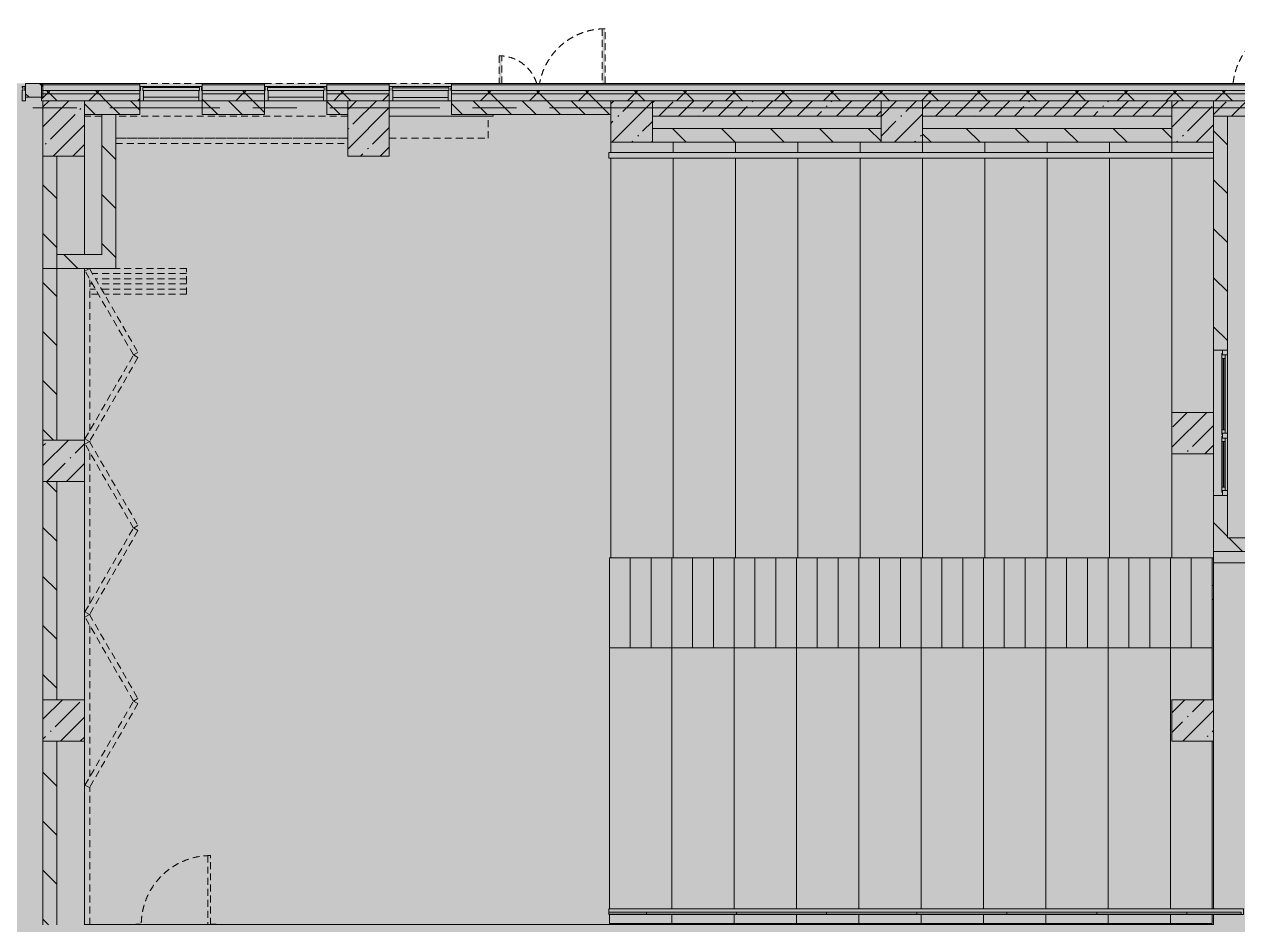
# Model space of a CAD drawing. Header units: millimetres. Extents: x -2911 to 191903, y -8553 to 29000.
# Drawn here: x 73360 to 90880, y 15201 to 28205 of the extents above; entities that cross this region are included whole.
import ezdxf

# ---------------------------------------------------------------- set-up
doc = ezdxf.new("R2010")
doc.units = ezdxf.units.MM
doc.linetypes.add('200_ШТРИХ__ш1_п0_6_', pattern=[160, 100, -60])
doc.linetypes.add('Осевая', pattern=[3175, 635, -476.25, 1587.5, -476.25])
doc.layers.add('A-DETL-GENF-3', color=7, linetype='Continuous', lineweight=9, true_color=0xc0c0c0, transparency=0.4)
for name, color, linetype, lineweight in [('A-DETL-MBND', 7, '200_ШТРИХ__ш1_п0_6_', 9), ('A-GLAZ-CURT-2', 7, 'Continuous', 5), ('A-WALL-4', 7, 'Continuous', 5), ('I-WALL-3', 7, 'Continuous', 5), ('S-COLS-2', 7, 'Continuous', 5), ('Оси', 7, 'Continuous', 9), ('Оси-2', 7, 'Осевая', 9)]:
    doc.layers.add(name, color=color, linetype=linetype, lineweight=lineweight)
for name, color, linetype, lineweight, true_color in [('A-FLOR-2', 7, 'Continuous', 5, 0xb7b7b7), ('A-GLAZ-2', 7, 'Continuous', 5, 0x737373), ('A-GLAZ-CURT-1', 7, 'Continuous', 5, 0x737373), ('A-GLAZ-CWMG-2', 7, 'Continuous', 5, 0x737373), ('A-WALL-5', 7, 'Continuous', 9, 0x737373), ('A-WALL-6', 7, 'Continuous', 5, 0x737373), ('A-WALL-PATT-1', 7, 'Continuous', 5, 0x787878), ('I-WALL-4', 7, 'Continuous', 5, 0x737373), ('S-COLS-1', 7, 'Continuous', 5, 0x737373), ('S-STRS-3', 7, 'Continuous', 5, 0x737373)]:
    doc.layers.add(name, color=color, linetype=linetype, lineweight=lineweight, true_color=true_color)
pattern_1 = [(45, (59919.87, 0), (-353.5534, 353.5534), []), (135, (59919.87, 0), (-353.5534, -353.5534), [])]
pattern_2 = [(135, (59919.87, 0), (-176.7767, -176.7767), [])]
pattern_3 = [(135, (59919.87, 0), (-353.5534, -353.5534), [])]

# ---------------------------------------------------------------- blocks, each defined once
blk = doc.blocks.new('BSC_Колонна _Прямоугольная - 600х800-24078684-2_5_1_птичка')
at = {"layer": 'S-COLS-2'}
h = blk.add_hatch(dxfattribs=at)
h.set_pattern_fill('FP_75', color=256, style=0, pattern_type=2)
h.set_pattern_definition([(45, (-14010, -26700), (-285.123, 285.123), []), (45, (-13724.88, -26700), (-285.123, 285.123), [504.031, -100.806, 16.764, -84.042])])
h.paths.add_polyline_path([(300, -400), (300, 400), (-300, 400), (-300, -400)])
at = {"layer": 'S-COLS-1'}
for p, q in [((300, 400), (-300, 400)), ((-300, 400), (-300, -400)), ((300, -400), (300, 400)), ((-300, -400), (300, -400))]:
    blk.add_line(p, q, dxfattribs=at)
blk = doc.blocks.new('BSC_Колонна _Прямоугольная - 600х600-23295697-2_5_1_птичка')
at = {"layer": 'S-COLS-2'}
h = blk.add_hatch(dxfattribs=at)
h.set_pattern_fill('FP_78', color=256, style=0, pattern_type=2)
h.set_pattern_definition([(45, (-14010, -18150), (-285.123, 285.123), []), (45, (-13724.88, -18150), (-285.123, 285.123), [504.031, -100.806, 16.764, -84.042])])
h.paths.add_polyline_path([(-300, -300), (300, -300), (300, 300), (-300, 300), (-300, -26)])
at = {"layer": 'S-COLS-1'}
for p, q in [((300, 300), (-300, 300)), ((-300, 300), (-300, -300)), ((300, -300), (300, 300)), ((-300, -300), (300, -300))]:
    blk.add_line(p, q, dxfattribs=at)
blk = doc.blocks.new('BSC_Колонна _Прямоугольная - 600х600-V53-2_5_1_птичка')
at = {"layer": 'S-COLS-2'}
h = blk.add_hatch(dxfattribs=at)
h.set_pattern_fill('FP_79', color=256, style=0, pattern_type=2)
h.set_pattern_definition([(45, (-14010, -21900), (-285.123, 285.123), []), (45, (-13724.88, -21900), (-285.123, 285.123), [504.031, -100.806, 16.764, -84.042])])
h.paths.add_polyline_path([(-300, -300), (300, -300), (300, 300), (-300, 300)])
at = {"layer": 'S-COLS-1'}
for p, q in [((300, 300), (-300, 300)), ((-300, 300), (-300, -300)), ((300, -300), (300, 300)), ((-300, -300), (300, -300))]:
    blk.add_line(p, q, dxfattribs=at)
blk = doc.blocks.new('BSC_Колонна _Прямоугольная - 600х600-V55-2_5_1_птичка')
at = {"layer": 'S-COLS-2'}
h = blk.add_hatch(dxfattribs=at)
h.set_pattern_fill('FP_81', color=256, style=0, pattern_type=2)
h.set_pattern_definition([(45, (-26110, -26800), (-285.123, 285.123), []), (45, (-25824.88, -26800), (-285.123, 285.123), [504.031, -100.806, 16.764, -84.042])])
h.paths.add_polyline_path([(-300, -300), (300, -300), (300, 300), (-300, 300)])
at = {"layer": 'S-COLS-1'}
for p, q in [((300, 300), (-300, 300)), ((-300, 300), (-300, -300)), ((300, -300), (300, 300)), ((-300, -300), (300, -300))]:
    blk.add_line(p, q, dxfattribs=at)
blk = doc.blocks.new('Прямоугольный импост - Импост структурный с накладкой - 190мм-22856075-2_5_1_птичка')
at = {"layer": 'A-GLAZ-CWMG-2'}
for p, q in [((0, 190), (-50, 190)), ((-50, 190), (-50, 40)), ((0, 40), (0, 190)), ((-50, 40), (-40, 40)), ((-40, 0), (-50, 0)), ((-50, 0), (-50, -17)), ((-40, 40), (-40, 0)), ((-10, 0), (-10, 40)), ((-10, 40), (0, 40)), ((0, 0), (-10, 0)), ((0, -17), (0, 0)), ((-50, -17), (0, -17))]:
    blk.add_line(p, q, dxfattribs=at)
blk = doc.blocks.new('Прямоугольный импост - Импост структурный с накладкой - 190мм-V59-2_5_1_птичка')
at = {"layer": 'A-GLAZ-CWMG-2'}
for p, q in [((0, 190), (-50, 190)), ((-50, 190), (-50, 40)), ((0, 40), (0, 188)), ((-50, 40), (-40, 40)), ((-40, 0), (-50, 0)), ((-50, 0), (-50, -17)), ((-40, 40), (-40, 0)), ((-10, 0), (-10, 40)), ((-10, 40), (0, 40)), ((0, 0), (-10, 0)), ((0, -17), (0, 0)), ((-50, -17), (0, -17))]:
    blk.add_line(p, q, dxfattribs=at)
blk = doc.blocks.new('Прямоугольный импост - Импост структурный с накладкой - 190мм-22856073-2_5_1_птичка')
at = {"layer": 'A-GLAZ-CWMG-2'}
for p, q in [((-50, 40), (-50, 190)), ((-50, 190), (0, 190)), ((0, 190), (0, 40)), ((-40, 40), (-50, 40)), ((-50, -17), (-50, 0)), ((-50, 0), (-40, 0)), ((-40, 0), (-40, 40)), ((-10, 40), (-10, 0)), ((0, 40), (-10, 40)), ((-10, 0), (0, 0)), ((0, 0), (0, -17)), ((0, -17), (-50, -17))]:
    blk.add_line(p, q, dxfattribs=at)
blk = doc.blocks.new('Системная панель - Стекло - 40мм-V76-2_5_1_птичка')
at = {"layer": 'A-GLAZ-CURT-2'}
h = blk.add_hatch(dxfattribs=at)
h.set_pattern_fill('FP_109', color=256, style=0, pattern_type=2)
h.set_pattern_definition([(45, (-17860.3, -26790), (-1414.21, 1414.21), [1000, -3000]), (45, (-18860.3, -27290), (-1414.21, 1414.21), [3000, -1000]), (45, (-16860.3, -27790), (-1414.21, 1414.21), [1000, -3000])])
h.paths.add_polyline_path([(-410, -40), (410, -40), (410, 0), (-410, 0)])
at = {"layer": 'A-GLAZ-CURT-1'}
for p, q in [((410, 0), (-410, 0)), ((-410, 0), (-410, -40)), ((-410, -40), (410, -40)), ((410, -40), (410, 0))]:
    blk.add_line(p, q, dxfattribs=at)
blk = doc.blocks.new('Системная панель - Стекло - 40мм-V77-2_5_1_птичка')
at = {"layer": 'A-GLAZ-CURT-1'}
for p, q in [((410, 0), (-410, 0)), ((-410, 0), (-410, -40)), ((-410, -40), (410, -40)), ((410, -40), (410, 0))]:
    blk.add_line(p, q, dxfattribs=at)
blk = doc.blocks.new('BSC_Колонна _Прямоугольная - 600х600-V88-2_5_1_птичка')
at = {"layer": 'S-COLS-2'}
h = blk.add_hatch(dxfattribs=at)
h.set_pattern_fill('FP_118', color=256, style=0, pattern_type=2)
h.set_pattern_definition([(45, (-30310, -26800), (-285.123, 285.123), []), (45, (-30024.88, -26800), (-285.123, 285.123), [504.031, -100.806, 16.764, -84.042])])
h.paths.add_polyline_path([(-300, -300), (300, -300), (300, 300), (-300, 300)])
at = {"layer": 'S-COLS-1'}
for p, q in [((300, 300), (-300, 300)), ((-300, 300), (-300, -300)), ((300, -300), (300, 300)), ((-300, -300), (300, -300))]:
    blk.add_line(p, q, dxfattribs=at)
blk = doc.blocks.new('Прямоугольный импост - Импост структурный с накладкой - 160мм Темный-33186089-2_5_1_птичка')
at = {"layer": 'A-GLAZ-CWMG-2'}
for p, q in [((16960, 27307), (17760, 27307)), ((16960, 27150), (17760, 27150))]:
    blk.add_line(p, q, dxfattribs=at)
blk = doc.blocks.new('110_Дверь_СКБ_1Ст_Внутренняя1 - Д-13 1100x2100h_кладовая-33288301-2_5_1_птичка')
at = {"layer": 'A-DETL-MBND'}
for points in [[(512, 113), (512, 1110), (472, 1110), (472, 113)], [(592, 113), (592, 118), (522, 113)]]:
    blk.add_hatch(color=256, dxfattribs=at).paths.add_polyline_path(points)
for p, q in [((472, 1110), (472, 113)), ((512, 1110), (472, 1110)), ((512, 113), (512, 1110)), ((-498, 118), (-568, 118)), ((592, 118), (522, 118))]:
    blk.add_line(p, q, dxfattribs=at)
blk.add_arc((512, 110), 1000, 90, 179.8021, dxfattribs=at)
blk = doc.blocks.new('DOR__перегородка__Прямоугольная - ТП-2_ Вн_ДПГ_9480х4200h_2-23998078-2_5_1_птичка')
at = {"layer": 'A-DETL-MBND'}
for p, q in [((3, -75), (1987, -75)), ((1982, -72), (2019, -7)), ((3194, -772), (1982, -72)), ((2019, -7), (3231, -707)), ((2137, -75), (4324, -75)), ((3230, -707), (4443, -7)), ((4480, -72), (3268, -772)), ((4443, -7), (4480, -72)), ((4474, -75), (4487, -75)), ((4481, -72), (4518, -7)), ((5693, -772), (4481, -72)), ((4518, -7), (5731, -707)), ((4637, -75), (6824, -75)), ((5730, -707), (6942, -7)), ((6980, -72), (5767, -772)), ((6942, -7), (6980, -72)), ((6974, -75), (6985, -75)), ((6979, -72), (7017, -7)), ((8192, -772), (6979, -72)), ((7017, -7), (8229, -707)), ((7135, -75), (9323, -75)), ((8229, -707), (9441, -7)), ((9479, -72), (8267, -772)), ((9105, -201), (9105, -75)), ((9180, -158), (9180, -75)), ((9255, -114), (9255, -75)), ((9330, -1474), (9330, -158)), ((9405, -1474), (9405, -114)), ((9441, -7), (9479, -72)), ((9473, -75), (9480, -75)), ((9105, -1474), (9105, -288)), ((9180, -1474), (9180, -244)), ((9255, -1474), (9255, -201)), ((9480, -1474), (9480, -450)), ((3231, -707), (3194, -772)), ((3268, -772), (3230, -707)), ((5731, -707), (5693, -772)), ((5767, -772), (5730, -707)), ((8229, -707), (8192, -772)), ((8267, -772), (8229, -707)), ((9105, -1474), (9480, -1474))]:
    blk.add_line(p, q, dxfattribs=at)
blk = doc.blocks.new('BSC_Колонна _Прямоугольная - 600х600-V107-2_5_1_птичка')
at = {"layer": 'S-COLS-2'}
h = blk.add_hatch(dxfattribs=at)
h.set_pattern_fill('FP_131', color=256, style=0, pattern_type=2)
h.set_pattern_definition([(45, (-22210, -26800), (-285.123, 285.123), []), (45, (-21924.88, -26800), (-285.123, 285.123), [504.031, -100.806, 16.764, -84.042])])
h.paths.add_polyline_path([(-300, -300), (300, -300), (300, 300), (-300, 300)])
at = {"layer": 'S-COLS-1'}
for p, q in [((300, 300), (-300, 300)), ((-300, 300), (-300, -300)), ((300, -300), (300, 300)), ((-300, -300), (300, -300))]:
    blk.add_line(p, q, dxfattribs=at)
blk = doc.blocks.new('Перекрытия 3 - Перекрытия 4-20977624-2_5_1_птичка')
at = {"layer": 'S-STRS-3'}
for p, q in [((21910, 26500), (21910, 26351)), ((22810, 26351), (22810, 26500)), ((23710, 26351), (23710, 26500)), ((24610, 26351), (24610, 26500)), ((25510, 26351), (25510, 26500)), ((26410, 26351), (26410, 26500)), ((27310, 26351), (27310, 26500)), ((28210, 26351), (28210, 26500)), ((29110, 26351), (29110, 26500)), ((30010, 26351), (30010, 26500)), ((21910, 26270), (21910, 20500)), ((22810, 20500), (22810, 26270)), ((23710, 20500), (23710, 26270)), ((24610, 20500), (24610, 26270)), ((25510, 20500), (25510, 26270)), ((26410, 20500), (26410, 26270)), ((27310, 20500), (27310, 26270)), ((28210, 20500), (28210, 26270)), ((29110, 20500), (29110, 26270)), ((30010, 22600), (30010, 26270)), ((30010, 20500), (30010, 22000)), ((22490, 20500), (21910, 20500)), ((23390, 20500), (22810, 20500)), ((24290, 20500), (23710, 20500)), ((25190, 20500), (24610, 20500)), ((26090, 20500), (25510, 20500)), ((26990, 20500), (26410, 20500)), ((27890, 20500), (27310, 20500)), ((28790, 20500), (28210, 20500)), ((29690, 20500), (29110, 20500)), ((30610, 20500), (30010, 20500))]:
    blk.add_line(p, q, dxfattribs=at)
blk = doc.blocks.new('110_Дверь_СКБ_1Ст_Наружная - ДН-2д_л__ Дверь из подвала ЛК _900 мм в свету_ 3300 фрамуга метал-22954314-2_5_1_птичка')
at = {"layer": 'A-DETL-MBND'}
blk.add_hatch(color=256, dxfattribs=at).paths.add_polyline_path([(489.5, 115), (489.5, 970), (449.5, 970), (449.5, 115)])
for p, q in [((489.5, 970), (449.5, 970)), ((449.5, 970), (449.5, 115)), ((489.5, 115), (489.5, 970))]:
    blk.add_line(p, q, dxfattribs=at)
blk.add_arc((489.5, 30), 940, 90, 174.73278, dxfattribs=at)
blk = doc.blocks.new('120_Окно_СКБ_2Ст - 120_Окно_СКБ_2Ст 2100х1800 _мал створка справа_-24235684-2_5_1_птичка')
at = {"layer": 'A-GLAZ-2'}
for p, q in [((-1050, 30), (-1050, 100)), ((-1050, 100), (-980, 100)), ((1050, 100), (-1050, 100)), ((-980, 30), (-1050, 30)), ((-1050, 30), (-1000, 30)), ((-980, 30), (-1000, 30)), ((-1000, 30), (-1000, 20)), ((-1000, 20), (170, 20)), ((170, 20), (-1000, 20)), ((-980, 100), (-980, 30)), ((150, 70), (-980, 70)), ((-980, 70), (-980, 30)), ((-930, 20), (-930, 70)), ((-930, 50), (100, 50)), ((100, 40), (-930, 40)), ((100, 20), (100, 70)), ((150, 30), (150, 100)), ((150, 100), (220, 100)), ((150, 30), (150, 70)), ((220, 30), (150, 30)), ((170, 30), (150, 30)), ((170, 30), (200, 30)), ((170, 20), (170, 30)), ((220, 30), (200, 30)), ((200, 30), (200, 20)), ((200, 20), (1000, 20)), ((1000, 20), (200, 20)), ((220, 100), (220, 30)), ((980, 70), (220, 70)), ((220, 70), (220, 30)), ((270, 20), (270, 70)), ((270, 50), (930, 50)), ((930, 40), (270, 40)), ((930, 20), (930, 70)), ((980, 30), (980, 100)), ((980, 100), (1050, 100)), ((980, 30), (980, 70)), ((1050, 30), (980, 30)), ((1000, 30), (980, 30)), ((1000, 30), (1050, 30)), ((1000, 20), (1000, 30)), ((1050, 100), (1050, 30))]:
    blk.add_line(p, q, dxfattribs=at)
blk = doc.blocks.new('BSC_Колонна _Прямоугольная - 600х800-V152-2_5_1_птичка')
at = {"layer": 'S-COLS-2'}
h = blk.add_hatch(dxfattribs=at)
h.set_pattern_fill('FP_173', color=256, style=0, pattern_type=2)
h.set_pattern_definition([(45, (-18410.26, -26700), (-285.123, 285.123), []), (45, (-18125.13, -26700), (-285.123, 285.123), [504.031, -100.806, 16.764, -84.042])])
h.paths.add_polyline_path([(-300, -400), (300, -400), (300, 400), (-300, 400)])
at = {"layer": 'S-COLS-1'}
for p, q in [((300, 400), (-300, 400)), ((-300, 400), (-300, -400)), ((300, -400), (300, 400)), ((-300, -400), (300, -400))]:
    blk.add_line(p, q, dxfattribs=at)
blk = doc.blocks.new('110_Дверь_СКБ_2Ст_Наружная - ДН-1_л_ Двухстворчатая 1450 х3300 _h_ в свету с верхним остеклением-23567691-2_5_1_птичка')
at = {"layer": 'A-DETL-MBND'}
for points in [[(784.5, 125), (784.5, 915), (744.5, 915), (744.5, 125)], [(-705.5, 125), (-705.5, 525), (-745.5, 525), (-745.5, 125)]]:
    blk.add_hatch(color=256, dxfattribs=at).paths.add_polyline_path(points)
for p, q in [((784.5, 915), (744.5, 915)), ((744.5, 915), (744.5, 125)), ((784.5, 125), (784.5, 915)), ((-745.5, 525), (-745.5, 125)), ((-705.5, 525), (-745.5, 525)), ((-705.5, 125), (-705.5, 525))]:
    blk.add_line(p, q, dxfattribs=at)
for centre, radius, start, end in [((784.5, -45), 960, 90, 169.73704), ((-745.5, -45), 570, 17.53545, 90)]:
    blk.add_arc(centre, radius, start, end, dxfattribs=at)
blk = doc.blocks.new('Системная панель - Стекло - 40мм-V165-2_5_1_птичка')
at = {"layer": 'A-GLAZ-CURT-1'}
for p, q in [((410, 0), (-410, 0)), ((-410, 0), (-410, -40)), ((-410, -40), (410, -40)), ((410, -40), (410, 0))]:
    blk.add_line(p, q, dxfattribs=at)
blk = doc.blocks.new('Перекрытия 2 - Перекрытия 4-32990152-2_5_1_птичка')
at = {"layer": 'S-STRS-3'}
for p, q in [((21910, 19180), (22510, 19180)), ((21910, 19180), (21910, 15411)), ((22810, 19180), (23410, 19180)), ((22810, 15411), (22810, 19180)), ((23710, 19180), (24310, 19180)), ((23710, 15411), (23710, 19180)), ((24610, 19180), (25210, 19180)), ((24610, 15411), (24610, 19180)), ((25510, 19180), (26110, 19180)), ((25510, 15411), (25510, 19180)), ((26410, 19180), (27010, 19180)), ((26410, 15411), (26410, 19180)), ((27310, 19180), (27910, 19180)), ((27310, 15411), (27310, 19180)), ((28210, 19180), (28810, 19180)), ((28210, 15411), (28210, 19180)), ((29110, 19180), (29710, 19180)), ((29110, 15411), (29110, 19180)), ((30010, 19180), (30610, 19180)), ((30010, 15411), (30010, 19180)), ((30610, 18430), (30610, 19180)), ((30610, 15411), (30610, 17830)), ((21910, 15330), (21910, 15200)), ((22810, 15200), (22810, 15330)), ((23710, 15200), (23710, 15330)), ((24610, 15200), (24610, 15330)), ((25510, 15200), (25510, 15330)), ((26410, 15200), (26410, 15330)), ((27310, 15200), (27310, 15330)), ((28210, 15200), (28210, 15330)), ((29110, 15200), (29110, 15330)), ((30010, 15200), (30010, 15330)), ((30610, 15200), (30610, 15330)), ((22810, 15200), (21910, 15200)), ((23710, 15200), (22810, 15200)), ((24610, 15200), (23710, 15200)), ((25510, 15200), (24610, 15200)), ((26410, 15200), (25510, 15200)), ((27310, 15200), (26410, 15200)), ((28210, 15200), (27310, 15200)), ((29110, 15200), (28210, 15200)), ((30010, 15200), (29110, 15200)), ((30610, 15200), (30010, 15200))]:
    blk.add_line(p, q, dxfattribs=at)
blk = doc.blocks.new('Стены наклон_ амфитеатр - Стены наклон_ амфитеатр-32992696-2_5_1_птичка')
at = {"layer": 'A-WALL-PATT-1'}
h = blk.add_hatch(dxfattribs=at)
h.set_pattern_fill('FP_194', color=256, style=0, pattern_type=2)
h.set_pattern_definition([(0, (26444.5, 15393.4), (0, 246.1), []), (90, (26444.5, 15393.4), (-1300, 8e-14), [])])
h.paths.add_polyline_path([(31010, 15354), (31010, 15381), (21879, 15381), (21879, 15354), (30993, 15354)])
at = {"layer": 'A-WALL-6'}
for p, q in [((31041, 15431), (21879, 15431)), ((21879, 15431), (21879, 15381)), ((31041, 15350), (31041, 15431)), ((21879, 15381), (31010, 15381)), ((21879, 15354), (21879, 15381)), ((21879, 15350), (21879, 15354)), ((31010, 15354), (21879, 15354)), ((31010, 15350), (21879, 15350)), ((31010, 15381), (31010, 15350)), ((31010, 15350), (31041, 15350))]:
    blk.add_line(p, q, dxfattribs=at)
blk = doc.blocks.new('Стены наклон_ амфитеатр1 - Стены наклон_ амфитеатр-33007412-2_5_1_птичка')
at = {"layer": 'A-WALL-6'}
for p, q in [((21879, 26351), (21879, 26270)), ((30610, 26351), (21879, 26351)), ((30610, 26270), (30610, 26351)), ((21879, 26270), (30610, 26270))]:
    blk.add_line(p, q, dxfattribs=at)
blk = doc.blocks.new('Зашивка приборов отопления12 - Зашивка приборов отопления-33278990-2_5_1_птичка')
at = {"layer": 'A-DETL-MBND'}
for p, q in [((37640, 23400), (34290, 23400)), ((34290, 23079), (37640, 23079)), ((37640, 23079), (34290, 23079)), ((34290, 23004), (37640, 23004))]:
    blk.add_line(p, q, dxfattribs=at)
blk = doc.blocks.new('Зашивка приборов отопления13 - Зашивка приборов отопления-33279120-2_5_1_птичка')
at = {"layer": 'A-DETL-MBND'}
for p, q in [((20136, 26880), (18710, 26880)), ((20136, 26560), (20136, 26880)), ((18710, 26560), (20136, 26560))]:
    blk.add_line(p, q, dxfattribs=at)
blk = doc.blocks.new('BSC_Колонна _Прямоугольная - 600х600-V206-2_5_1_птичка')
at = {"layer": 'S-COLS-2'}
h = blk.add_hatch(dxfattribs=at)
h.set_pattern_fill('FP_195', color=256, style=0, pattern_type=2)
h.set_pattern_definition([(45, (-30310, -18150), (-285.123, 285.123), []), (45, (-30024.88, -18150), (-285.123, 285.123), [504.031, -100.806, 16.764, -84.042])])
h.paths.add_polyline_path([(-300, -300), (300, -300), (300, 300), (-300, 300)])
at = {"layer": 'S-COLS-1'}
for p, q in [((300, 300), (-300, 300)), ((-300, 300), (-300, -300)), ((300, -300), (300, 300)), ((-300, -300), (300, -300))]:
    blk.add_line(p, q, dxfattribs=at)
blk = doc.blocks.new('BSC_Колонна _Прямоугольная - 600х600-V207-2_5_1_птичка')
at = {"layer": 'S-COLS-2'}
h = blk.add_hatch(dxfattribs=at)
h.set_pattern_fill('FP_196', color=256, style=0, pattern_type=2)
h.set_pattern_definition([(45, (-30310, -22300), (-285.123, 285.123), []), (45, (-30024.88, -22300), (-285.123, 285.123), [504.031, -100.806, 16.764, -84.042])])
h.paths.add_polyline_path([(-300, -300), (300, -300), (300, 300), (-300, 300)])
at = {"layer": 'S-COLS-1'}
for p, q in [((300, 300), (-300, 300)), ((-300, 300), (-300, -300)), ((300, -300), (300, 300)), ((-300, -300), (300, -300))]:
    blk.add_line(p, q, dxfattribs=at)

msp = doc.modelspace()

# ---------------------------------------------------------------- hatches: boundary and pattern name
at = {"layer": 'A-DETL-GENF-3'}
msp.add_hatch(color=256, dxfattribs=at).paths.add_polyline_path([(93094.9, -280), (98679.9, -280), (98679.9, 23777.7), (93779.9, 23777.7), (93779.9, 27350), (63771.9, 27350), (63771.9, 15358), (59651.9, 15358), (59651.9, -280), (92167.4, -280)])
at = {"layer": 'A-WALL-4'}
h = msp.add_hatch(dxfattribs=at)
h.set_pattern_fill('FP_86', color=256, style=0, pattern_type=2)
h.set_pattern_definition(pattern_2)
h.paths.add_polyline_path([(73617, 27150), (73629.9, 27150), (73629.9, 27350), (73380.1, 27350), (73380.1, 27150)])
h.paths.add_polyline_path([(63979.9, 27150), (64029.9, 27150), (64029.9, 27350), (63979.9, 27350), (63979.9, 27325.2)])
h = msp.add_hatch(dxfattribs=at)
h.set_pattern_fill('FP_76', color=256, style=0, pattern_type=2)
h.set_pattern_definition(pattern_1)
h.paths.add_polyline_path([(93629.9, 27200), (93629.9, 27250), (79530.1, 27250), (79530.1, 27200), (93558.7, 27200)])
h.paths.add_polyline_path([(75930.1, 27200), (76830.1, 27200), (76830.1, 27250), (75930.1, 27250)])
h.paths.add_polyline_path([(74544.5, 27200), (75030.1, 27200), (75030.1, 27250), (73608.9, 27250), (73608.9, 27200), (73617, 27200)])
h.paths.add_polyline_path([(77730.1, 27200), (78630.1, 27200), (78630.1, 27250), (77730.1, 27250)])
h = msp.add_hatch(dxfattribs=at)
h.set_pattern_fill('FP_76', color=256, style=0, pattern_type=2)
h.set_pattern_definition(pattern_1)
h.paths.add_polyline_path([(93094.9, 27100), (93529.9, 27100), (93529.9, 27200), (79530.1, 27200), (79530.1, 27100), (92167.4, 27100)])
h.paths.add_polyline_path([(74229.9, 27100), (75030.1, 27100), (75030.1, 27200), (73608.9, 27200), (73608.9, 27100), (73629.9, 27100)])
h.paths.add_polyline_path([(75930.1, 27100), (76830.1, 27100), (76830.1, 27200), (75930.1, 27200)])
h.paths.add_polyline_path([(78030.1, 27100), (78630.1, 27100), (78630.1, 27200), (77730.1, 27200), (77730.1, 27100)])
h = msp.add_hatch(dxfattribs=at)
h.set_pattern_fill('FP_86', color=256, style=0, pattern_type=2)
h.set_pattern_definition(pattern_2)
h.paths.add_polyline_path([(81037.1, 26900), (81829.9, 26900), (81829.9, 27100), (79530.1, 27100), (79530.1, 26900)])
h.paths.add_polyline_path([(74229.9, 26900), (75030.1, 26900), (75030.1, 27100), (74229.9, 27100), (74229.9, 26987.7)])
h.paths.add_polyline_path([(77730.1, 26900), (78030.1, 26900), (78030.1, 27100), (77730.1, 27100)])
h.paths.add_polyline_path([(75930.1, 26900), (76830.1, 26900), (76830.1, 27100), (75930.1, 27100)])
at = {"layer": 'I-WALL-3'}
h = msp.add_hatch(dxfattribs=at)
h.set_pattern_fill('FP_84', color=256, style=0, pattern_type=2)
h.set_pattern_definition([(45, (59919.87, 0), (-285.123, 285.123), []), (45, (60205, 0), (-285.123, 285.123), [504.031, -100.806, 16.764, -84.042])])
h.paths.add_polyline_path([(92929.9, 26880), (92929.9, 27100), (90529.9, 27100), (90529.9, 26880), (92167.4, 26880)])
h.paths.add_polyline_path([(89929.9, 26880), (89929.9, 27100), (86329.9, 27100), (86329.9, 26880)])
h.paths.add_polyline_path([(85729.9, 26880), (85729.9, 27100), (82429.9, 27100), (82429.9, 26880), (82892.2, 26880)])
h = msp.add_hatch(dxfattribs=at)
h.set_pattern_fill('FP_87', color=256, style=0, pattern_type=2)
h.set_pattern_definition(pattern_3)
h.paths.add_polyline_path([(74679.9, 24680), (74679.9, 26900), (74479.9, 26900), (74479.9, 24680)])
h = msp.add_hatch(dxfattribs=at)
h.set_pattern_fill('FP_87', color=256, style=0, pattern_type=2)
h.set_pattern_definition(pattern_3)
h.paths.add_polyline_path([(90729.9, 20790), (90729.9, 21400), (90529.9, 21400), (90529.9, 20790)])
h.paths.add_polyline_path([(90729.9, 23500), (90729.9, 26880), (90529.9, 26880), (90529.9, 23500)])
h = msp.add_hatch(dxfattribs=at)
h.set_pattern_fill('FP_87', color=256, style=0, pattern_type=2)
h.set_pattern_definition(pattern_3)
h.paths.add_polyline_path([(85729.9, 26500), (85729.9, 26700), (82429.9, 26700), (82429.9, 26500), (82892.2, 26500)])
h = msp.add_hatch(dxfattribs=at)
h.set_pattern_fill('FP_87', color=256, style=0, pattern_type=2)
h.set_pattern_definition(pattern_3)
h.paths.add_polyline_path([(89929.9, 26500), (89929.9, 26700), (86329.9, 26700), (86329.9, 26500)])
h = msp.add_hatch(dxfattribs=at)
h.set_pattern_fill('FP_87', color=256, style=0, pattern_type=2)
h.set_pattern_definition(pattern_3)
h.paths.add_polyline_path([(73830.1, 24680), (73830.1, 26300), (73630.1, 26300), (73630.1, 24680)])
h = msp.add_hatch(dxfattribs=at)
h.set_pattern_fill('FP_87', color=256, style=0, pattern_type=2)
h.set_pattern_definition(pattern_3)
h.paths.add_polyline_path([(73630.1, 15200), (73830.1, 15200), (73830.1, 17850), (73630.1, 17850), (73630.1, 15848.6)])
h.paths.add_polyline_path([(73630.1, 18450), (73830.1, 18450), (73830.1, 21600), (73630.1, 21600), (73630.1, 20476.2)])
h.paths.add_polyline_path([(73630.1, 22200), (73830.1, 22200), (73830.1, 26300), (73630.1, 26300), (73630.1, 25103.8)])
h = msp.add_hatch(dxfattribs=at)
h.set_pattern_fill('FP_87', color=256, style=0, pattern_type=2)
h.set_pattern_definition(pattern_3)
h.paths.add_polyline_path([(74479.9, 24680), (74479.9, 24880), (73830.1, 24880), (73830.1, 24680)])
h = msp.add_hatch(dxfattribs=at)
h.set_pattern_fill('FP_87', color=256, style=0, pattern_type=2)
h.set_pattern_definition(pattern_3)
h.paths.add_polyline_path([(93329.9, 20590), (93329.9, 20790), (90529.9, 20790), (90529.9, 20590), (92167.4, 20590)])

# ---------------------------------------------------------------- linework, layer by layer
at = {"layer": 'A-DETL-MBND'}
for p, q in [((75030.1, 27350), (75930.1, 27350)), ((76830.1, 27350), (77730.1, 27350)), ((78630.1, 27350), (79530.1, 27350)), ((75080.1, 27100), (75880.1, 27100)), ((75880.1, 27100), (75080.1, 27100)), ((76880.1, 27100), (77680.1, 27100)), ((77680.1, 27100), (76880.1, 27100)), ((78679.7, 27100), (79480.2, 27100)), ((79480.2, 27100), (78679.7, 27100)), ((74479.9, 26880), (74229.9, 26880)), ((78030.1, 26880), (74679.9, 26880)), ((80129.9, 26880), (78630.1, 26880)), ((80129.9, 26900), (80129.9, 26880)), ((90509.9, 20100), (90529.9, 20100)), ((90529.9, 19900), (90509.9, 19900)), ((88479.9, 15203), (88479.9, 15220)), ((88679.9, 15220), (88679.9, 15203))]:
    msp.add_line(p, q, dxfattribs=at)
at = {"layer": 'A-FLOR-2'}
for p, q in [((74230.1, 24880), (74230.1, 26500)), ((74230.1, 15200), (74230.1, 24680)), ((90529.9, 20590), (90529.9, 18450)), ((93179.9, 20429), (90529.9, 20429)), ((90529.9, 17850), (90529.9, 15430.8)), ((90529.9, 15350), (90529.9, 15200)), ((90529.9, 15203.4), (74229.9, 15203.4))]:
    msp.add_line(p, q, dxfattribs=at)
at = {"layer": 'A-WALL-5'}
for p, q in [((75030.1, 27330), (73608.9, 27330)), ((75030.1, 27250), (73608.9, 27250)), ((75030.1, 27200), (73608.9, 27200)), ((76830.1, 27330), (75930.1, 27330)), ((76830.1, 27250), (75930.1, 27250)), ((76830.1, 27200), (75930.1, 27200)), ((78630.1, 27330), (77730.1, 27330)), ((78630.1, 27250), (77730.1, 27250)), ((78630.1, 27200), (77730.1, 27200)), ((93759.9, 27330), (79530.1, 27330)), ((93679.9, 27250), (79530.1, 27250)), ((93629.9, 27200), (79530.1, 27200)), ((75030.1, 27100), (74229.9, 27100)), ((76830.1, 27100), (75930.1, 27100)), ((78030.1, 27100), (77730.1, 27100)), ((81829.9, 27100), (79530.1, 27100)), ((85729.9, 27100), (82429.9, 27100)), ((89929.9, 27100), (86329.9, 27100)), ((92929.9, 27100), (90529.9, 27100)), ((74679.9, 26900), (74479.9, 26900)), ((90729.9, 26880), (90529.9, 26880))]:
    msp.add_line(p, q, dxfattribs=at)
at = {"layer": 'A-WALL-6'}
for p, q in [((75030.1, 27350), (73380.1, 27350)), ((73380.1, 27350), (73380.1, 27150)), ((73608.9, 27350), (73608.9, 27100)), ((73629.9, 27150), (73629.9, 27350)), ((75030.1, 27100), (75030.1, 27350)), ((76830.1, 27350), (75930.1, 27350)), ((75930.1, 27350), (75930.1, 27100)), ((76830.1, 27100), (76830.1, 27350)), ((78630.1, 27350), (77730.1, 27350)), ((77730.1, 27350), (77730.1, 27100)), ((78630.1, 27100), (78630.1, 27350)), ((93779.9, 27350), (79530.1, 27350)), ((79530.1, 27350), (79530.1, 27100)), ((73380.1, 27150), (73629.9, 27150)), ((73608.9, 27100), (73629.9, 27100)), ((74229.9, 27100), (75030.1, 27100)), ((75030.1, 26900), (75030.1, 27100)), ((75930.1, 27100), (76830.1, 27100)), ((75930.1, 27100), (75930.1, 26900)), ((76830.1, 26900), (76830.1, 27100)), ((77730.1, 27100), (78030.1, 27100)), ((77730.1, 27100), (77730.1, 26900)), ((79530.1, 27100), (81829.9, 27100)), ((79530.1, 27100), (79530.1, 26900)), ((82429.9, 27100), (85729.9, 27100)), ((86329.9, 27100), (89929.9, 27100)), ((90529.9, 27100), (93529.9, 27100)), ((74229.9, 26900), (74479.9, 26900)), ((74679.9, 26900), (75030.1, 26900)), ((75930.1, 26900), (76830.1, 26900)), ((77730.1, 26900), (78030.1, 26900)), ((79530.1, 26900), (81829.9, 26900))]:
    msp.add_line(p, q, dxfattribs=at)
at = {"layer": 'I-WALL-4'}
for p, q in [((74479.9, 26900), (74479.9, 24880)), ((74679.9, 24680), (74679.9, 26900)), ((82429.9, 26880), (85729.9, 26880)), ((86329.9, 26880), (89929.9, 26880)), ((90729.9, 26880), (92929.9, 26880)), ((90729.9, 20790), (90729.9, 26880)), ((85729.9, 26700), (82429.9, 26700)), ((89929.9, 26700), (86329.9, 26700)), ((82429.9, 26500), (85729.9, 26500)), ((86329.9, 26500), (89929.9, 26500)), ((90529.9, 26500), (90529.9, 22600)), ((73630.1, 26300), (73630.1, 22200)), ((73830.1, 22200), (73830.1, 26300)), ((74479.9, 24880), (73830.1, 24880)), ((73630.1, 24680), (74679.9, 24680)), ((90529.9, 23500), (90729.9, 23500)), ((90529.9, 22000), (90529.9, 20590)), ((73630.1, 21600), (73630.1, 18450)), ((73830.1, 18450), (73830.1, 21600)), ((90729.9, 21400), (90529.9, 21400)), ((93329.9, 20790), (90729.9, 20790)), ((90529.9, 20590), (93329.9, 20590)), ((73630.1, 17850), (73630.1, 15200)), ((73830.1, 15200), (73830.1, 17850))]:
    msp.add_line(p, q, dxfattribs=at)
at = {"layer": 'S-STRS-3'}
for p, q in [((81809.9, 20500), (81809.9, 19200)), ((81809.9, 20500), (81829.9, 20500)), ((81809.9, 20500), (81809.9, 19200)), ((82109.9, 20500), (82109.9, 19200)), ((82109.9, 20500), (82109.9, 19200)), ((82409.9, 20500), (82709.9, 20500)), ((82409.9, 20500), (82409.9, 19200)), ((82409.9, 20500), (82409.9, 19200)), ((82709.9, 20500), (82729.9, 20500)), ((82709.9, 20500), (82709.9, 19200)), ((82709.9, 20500), (82709.9, 19200)), ((83009.9, 20500), (83009.9, 19200)), ((83009.9, 20500), (83009.9, 19200)), ((83309.9, 20500), (83609.9, 20500)), ((83309.9, 20500), (83309.9, 19200)), ((83309.9, 20500), (83309.9, 19200)), ((83609.9, 20500), (83629.9, 20500)), ((83609.9, 20500), (83609.9, 19200)), ((83609.9, 20500), (83609.9, 19200)), ((83909.9, 20500), (83909.9, 19200)), ((83909.9, 20500), (83909.9, 19200)), ((84209.9, 20500), (84509.9, 20500)), ((84209.9, 20500), (84209.9, 19200)), ((84209.9, 20500), (84209.9, 19200)), ((84509.9, 20500), (84529.9, 20500)), ((84509.9, 20500), (84509.9, 19200)), ((84509.9, 20500), (84509.9, 19200)), ((84809.9, 20500), (84809.9, 19200)), ((84809.9, 20500), (84809.9, 19200)), ((85109.9, 20500), (85409.9, 20500)), ((85109.9, 20500), (85109.9, 19200)), ((85109.9, 20500), (85109.9, 19200)), ((85409.9, 20500), (85429.9, 20500)), ((85409.9, 20500), (85409.9, 19200)), ((85409.9, 20500), (85409.9, 19200)), ((85709.9, 20500), (85709.9, 19200)), ((85709.9, 20500), (85709.9, 19200)), ((86009.9, 20500), (86309.9, 20500)), ((86009.9, 20500), (86009.9, 19200)), ((86009.9, 20500), (86009.9, 19200)), ((86309.9, 20500), (86329.9, 20500)), ((86309.9, 20500), (86309.9, 19200)), ((86309.9, 20500), (86309.9, 19200)), ((86609.9, 20500), (86609.9, 19200)), ((86609.9, 20500), (86609.9, 19200)), ((86909.9, 20500), (87209.9, 20500)), ((86909.9, 20500), (86909.9, 19200)), ((86909.9, 20500), (86909.9, 19200)), ((87209.9, 20500), (87229.9, 20500)), ((87209.9, 20500), (87209.9, 19200)), ((87209.9, 20500), (87209.9, 19200)), ((87509.9, 20500), (87509.9, 19200)), ((87509.9, 20500), (87509.9, 19200)), ((87809.9, 20500), (88109.9, 20500)), ((87809.9, 20500), (87809.9, 19200)), ((87809.9, 20500), (87809.9, 19200)), ((88109.9, 20500), (88129.9, 20500)), ((88109.9, 20500), (88109.9, 19200)), ((88109.9, 20500), (88109.9, 19200)), ((88409.9, 20500), (88409.9, 19200)), ((88409.9, 20500), (88409.9, 19200)), ((88709.9, 20500), (89009.9, 20500)), ((88709.9, 20500), (88709.9, 19200)), ((88709.9, 20500), (88709.9, 19200)), ((89009.9, 20500), (89029.9, 20500)), ((89009.9, 20500), (89009.9, 19200)), ((89009.9, 20500), (89009.9, 19200)), ((89309.9, 20500), (89309.9, 19200)), ((89309.9, 20500), (89309.9, 19200)), ((89609.9, 20500), (89909.9, 20500)), ((89609.9, 20500), (89609.9, 19200)), ((89609.9, 20500), (89609.9, 19200)), ((89909.9, 20500), (89929.9, 20500)), ((89909.9, 20500), (89909.9, 19200)), ((89909.9, 20500), (89909.9, 19200)), ((90209.9, 20500), (90209.9, 19200)), ((90209.9, 20500), (90209.9, 19200)), ((90509.9, 20500), (90509.9, 19200)), ((82409.9, 19200), (82709.9, 19200)), ((83309.9, 19200), (83609.9, 19200)), ((84209.9, 19200), (84509.9, 19200)), ((85109.9, 19200), (85409.9, 19200)), ((86009.9, 19200), (86309.9, 19200)), ((86909.9, 19200), (87209.9, 19200)), ((87809.9, 19200), (88109.9, 19200)), ((88709.9, 19200), (89009.9, 19200)), ((89609.9, 19200), (89909.9, 19200))]:
    msp.add_line(p, q, dxfattribs=at)
at = {"layer": 'Оси'}
msp.add_line((81279.9, 27000), (93779.9, 27000), dxfattribs=at)
at = {"layer": 'Оси-2'}
msp.add_line((70308.9, 27000), (81279.9, 27000), dxfattribs=at)

# ---------------------------------------------------------------- block references
at = {"layer": 'A-DETL-MBND'}
for name, p in [('110_Дверь_СКБ_2Ст_Наружная - ДН-1_л_ Двухстворчатая 1450 х3300 _h_ в свету с верхним остеклением-23567691-2_5_1_птичка', (80960.4, 27225)), ('110_Дверь_СКБ_1Ст_Наружная - ДН-2д_л__ Дверь из подвала ЛК _900 мм в свету_ 3300 фрамуга метал-22954314-2_5_1_птичка', (91260.4, 27235)), ('Зашивка приборов отопления12 - Зашивка приборов отопления-33278990-2_5_1_птичка', (40390.1, 3480)), ('Зашивка приборов отопления13 - Зашивка приборов отопления-33279120-2_5_1_птичка', (59919.9, 0)), ('110_Дверь_СКБ_1Ст_Внутренняя1 - Д-13 1100x2100h_кладовая-33288301-2_5_1_птичка', (75537.4, 15090))]:
    msp.add_blockref(name, p, dxfattribs=at)
at = {"layer": 'A-DETL-MBND', "rotation": 90.00000000000044}
msp.add_blockref('DOR__перегородка__Прямоугольная - ТП-2_ Вн_ДПГ_9480х4200h_2-23998078-2_5_1_птичка', (74229.9, 15200), dxfattribs=at)
at = {"layer": 'A-GLAZ-2', "rotation": 269.9999999999999}
msp.add_blockref('120_Окно_СКБ_2Ст - 120_Окно_СКБ_2Ст 2100х1800 _мал створка справа_-24235684-2_5_1_птичка', (90629.9, 22450), dxfattribs=at)
at = {"layer": 'A-GLAZ-CURT-1'}
for name, p in [('Системная панель - Стекло - 40мм-V165-2_5_1_птичка', (75480.1, 27290)), ('Системная панель - Стекло - 40мм-V76-2_5_1_птичка', (77280.1, 27290)), ('Системная панель - Стекло - 40мм-V77-2_5_1_птичка', (79080.1, 27288.3))]:
    msp.add_blockref(name, p, dxfattribs=at)
at = {"layer": 'A-GLAZ-CWMG-2', "extrusion": (0, 0, -1), "rotation": 180}
for p in [(-73380.1, 27290), (-75930.1, 27290), (-77730.1, 27290), (-79530.1, 27288.3)]:
    msp.add_blockref('Прямоугольный импост - Импост структурный с накладкой - 190мм-22856073-2_5_1_птичка', p, dxfattribs=at)
at = {"layer": 'A-GLAZ-CWMG-2', "rotation": 180}
for name, p in [('Прямоугольный импост - Импост структурный с накладкой - 190мм-22856075-2_5_1_птичка', (75030.1, 27290)), ('Прямоугольный импост - Импост структурный с накладкой - 190мм-22856075-2_5_1_птичка', (76830.1, 27290)), ('Прямоугольный импост - Импост структурный с накладкой - 190мм-V59-2_5_1_птичка', (78630.1, 27288.3))]:
    msp.add_blockref(name, p, dxfattribs=at)
at = {"layer": 'A-GLAZ-CWMG-2'}
for p in [(58119.9, 0), (59919.9, 0), (61719.9, -1.7)]:
    msp.add_blockref('Прямоугольный импост - Импост структурный с накладкой - 160мм Темный-33186089-2_5_1_птичка', p, dxfattribs=at)
at = {"layer": 'A-WALL-6'}
for name in ['Стены наклон_ амфитеатр1 - Стены наклон_ амфитеатр-33007412-2_5_1_птичка', 'Стены наклон_ амфитеатр - Стены наклон_ амфитеатр-32992696-2_5_1_птичка']:
    msp.add_blockref(name, (59919.9, 0), dxfattribs=at)
at = {"layer": 'S-COLS-1'}
for name, p in [('BSC_Колонна _Прямоугольная - 600х800-24078684-2_5_1_птичка', (73929.9, 26700)), ('BSC_Колонна _Прямоугольная - 600х800-V152-2_5_1_птичка', (78330.1, 26700)), ('BSC_Колонна _Прямоугольная - 600х600-V107-2_5_1_птичка', (82129.9, 26800)), ('BSC_Колонна _Прямоугольная - 600х600-V55-2_5_1_птичка', (86029.9, 26800)), ('BSC_Колонна _Прямоугольная - 600х600-V88-2_5_1_птичка', (90229.9, 26800)), ('BSC_Колонна _Прямоугольная - 600х600-V207-2_5_1_птичка', (90229.9, 22300)), ('BSC_Колонна _Прямоугольная - 600х600-V53-2_5_1_птичка', (73929.9, 21900)), ('BSC_Колонна _Прямоугольная - 600х600-23295697-2_5_1_птичка', (73929.9, 18150)), ('BSC_Колонна _Прямоугольная - 600х600-V206-2_5_1_птичка', (90229.9, 18150))]:
    msp.add_blockref(name, p, dxfattribs=at)
at = {"layer": 'S-STRS-3'}
for name, p in [('Перекрытия 3 - Перекрытия 4-20977624-2_5_1_птичка', (59919.9, 0)), ('Перекрытия 2 - Перекрытия 4-32990152-2_5_1_птичка', (59899.9, 20))]:
    msp.add_blockref(name, p, dxfattribs=at)

doc.saveas('drawing.dxf')
